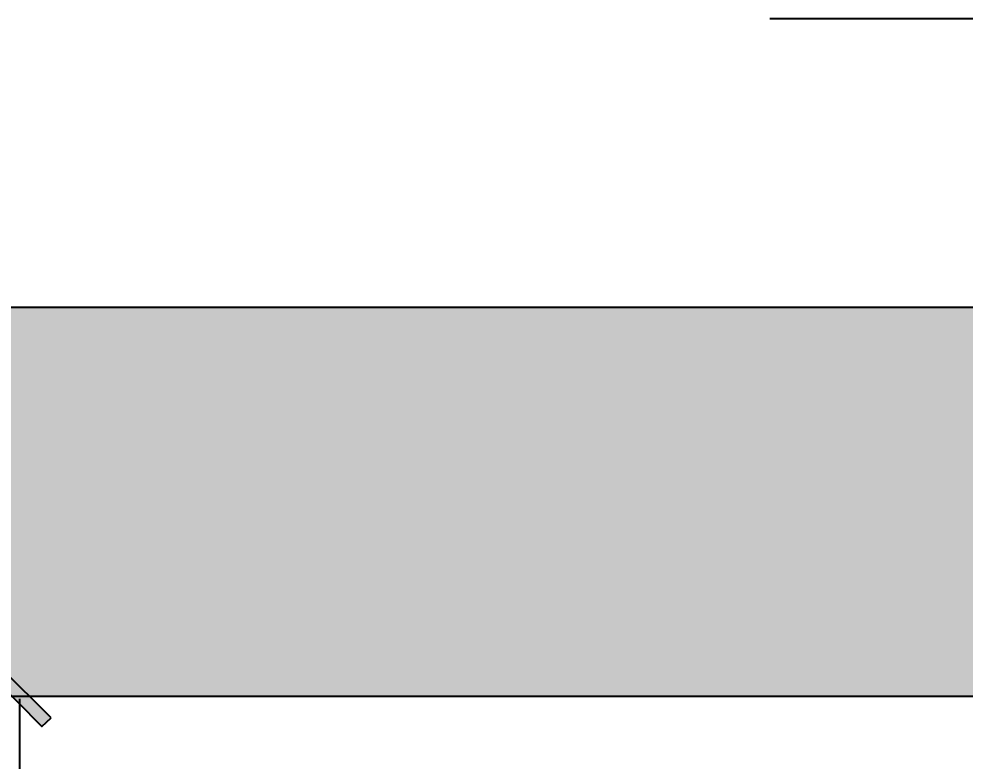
# Model space of a CAD drawing. Extents: x -74236 to 286982, y -14633 to 132816.
# Drawn here: x 118560 to 119144, y 114884 to 115342 of the extents above; entities that cross this region are included whole.
import ezdxf

# ---------------------------------------------------------------- set-up
doc = ezdxf.new("R2010")
doc.units = 0
doc.header["$LTSCALE"] = 10
doc.header["$MEASUREMENT"] = 0
doc.header["$PDSIZE"] = 5
for name, color, linetype in [('1活动家具', 4, 'Continuous'), ('8强弱电布置', 3, 'Continuous'), ('图框', 4, 'Continuous'), ('家具尺寸', 7, 'Continuous')]:
    doc.layers.add(name, color=color, linetype=linetype)
doc.styles.add('ROMANS', font='romans.shx', dxfattribs={"width": 0.7, "bigfont": 'hzdxf.shx'})
doc.styles.get("Standard").update_dxf_attribs({"font": 'gbenor.shx', "bigfont": 'gbcbig.shx'})
doc.dimstyles.new('TZ1-1', dxfattribs={"dimscale": 60, "dimtxt": 1.5, "dimasz": 1.5, "dimexe": 2, "dimexo": 1, "dimgap": 1, "dimtad": 1, "dimdec": 0, "dimrnd": 0.7, "dimzin": 0, "dimdsep": 46, "dimtxsty": 'ROMANS', "dimblk": 'ARCHTICK', "dimcen": 0, "dimdle": 2, "dimclrd": 250, "dimclre": 9, "dimclrt": 1, "dimadec": 0, "dimazin": 0, "dimtfac": 1, "dimtdec": 0, "dimtix": 1, "dimtmove": 2, "dimatfit": 3, "dimldrblk": 'DOT', "dimfxl": 1, "dimtolj": 1, "dimtzin": 0, "dimarcsym": 0})
doc.dimstyles.new('wl20', dxfattribs={"dimscale": 60, "dimtxt": 1.8, "dimasz": 0.03, "dimexe": 0, "dimexo": 0.625, "dimgap": 0.2, "dimtad": 1, "dimdec": 0, "dimrnd": 0.05, "dimdsep": 46, "dimtxsty": 'Standard', "dimblk": 'BZ', "dimcen": 0.06, "dimclrd": 127, "dimclre": 127, "dimclrt": 1, "dimadec": 0, "dimazin": 0, "dimtfac": 1, "dimtdec": 0, "dimtix": 1, "dimtmove": 2, "dimatfit": 3, "dimldrblk": 'jt', "dimfxl": 1, "dimtvp": 1, "dimtfill": 1, "dimtolj": 1, "dimtzin": 0, "dimarcsym": 0})

# ---------------------------------------------------------------- blocks, each defined once
blk = doc.blocks.new('fdgfsz')
blk.add_hatch(color=8).paths.add_polyline_path([(145772.23, 99117.64), (141642.23, 99117.64), (141642.23, 98609.11), (141882.23, 98643.29), (141882.23, 98877.64), (145772.23, 98877.64)])
at = {"color": 8}
for p, q in [((141642.23, 99117.64), (149582.23, 99117.64)), ((141882.23, 98877.64), (149342.23, 98877.64))]:
    blk.add_line(p, q, dxfattribs=at)
at = {"layer": '1活动家具', "color": 8}
blk.add_line((142640.96, 98877.64), (144440.96, 98877.64), dxfattribs=at)
blk = doc.blocks.new('_Dot')
at = {"color": 0, "linetype": 'ByBlock', "lineweight": -2}
blk.add_line((-0.5, 0), (-1, 0), dxfattribs=at)
at = {"color": 0, "linetype": 'ByBlock', "const_width": 0.5}
blk.add_lwpolyline([(-0.25, 0, 1), (0.25, 0, 1)], format="xyb", close=True, dxfattribs=at)
blk = doc.blocks.new('BZ')
at = {"layer": '图框', "linetype": 'Continuous'}
blk.add_hatch(color=2, dxfattribs=at).paths.add_polyline_path([(9.59, 6.47), (6.57, 9.41), (-10.49, -7.49), (-7.44, -10.7)])
blk.add_lwpolyline([(-7.44, -10.7), (9.59, 6.47), (6.57, 9.41), (-10.49, -7.49), (-7.44, -10.7)], dxfattribs=at)
blk = doc.blocks.new('*D562')
at = {"layer": 'Defpoints', "color": 0, "transparency": 16777216}
for p in [(118440.29, 114924.6), (118560.82, 114924.6), (118440.29, 112824.6)]:
    blk.add_point(p, dxfattribs=at)
at = {"layer": '家具尺寸', "color": 127, "lineweight": -2, "transparency": 16777216}
for p, q in [((118477.79, 114924.6), (118560.82, 114924.6)), ((118560.82, 112826.4), (118560.82, 114922.8)), ((118477.79, 112824.6), (118560.82, 112824.6))]:
    blk.add_line(p, q, dxfattribs=at)
at = {"layer": '家具尺寸', "color": 127, "lineweight": -2, "transparency": 16777216, "xscale": 1.8, "yscale": 1.8, "zscale": 1.8}
for p, rotation in [((118560.82, 114924.6), 90), ((118560.82, 112824.6), 270)]:
    blk.add_blockref('BZ', p, dxfattribs=dict(at, rotation=rotation))
at = {"layer": '家具尺寸', "color": 1, "transparency": 16777216, "insert": (118443.82, 113874.6), "char_height": 210, "attachment_point": 5, "rotation": 90, "bg_fill": 3, "box_fill_scale": 1.25, "bg_fill_color": 256, "bg_fill_true_color": 13158600, "bg_fill_transparency": 0}
blk.add_mtext('\\A1;2100', dxfattribs=at)
blk = doc.blocks.new('jt')
at = {"layer": '图框', "linetype": 'Continuous'}
blk.add_hatch(color=2, dxfattribs=at).paths.add_polyline_path([(-22, 17.67), (-16.75, 22.22), (0, 0), (-16.7, -22.03), (-22.01, -17.6), (-5.68, -0.01)])
blk.add_lwpolyline([(-22, 17.67), (-16.75, 22.22), (0, 0), (-16.7, -22.03), (-22.01, -17.6), (-5.68, -0.01), (-22, 17.67)], dxfattribs=at)

msp = doc.modelspace()

# ---------------------------------------------------------------- block references
at = {"color": 253}
msp.add_blockref('fdgfsz', (-24417.19, 16046.96), dxfattribs=at)

# ---------------------------------------------------------------- leaders
at = {"layer": '8强弱电布置'}
msp.add_leader([(120447.39, 114923.08), (120054.76, 115342.42), (119023.33, 115342.42)], dimstyle='TZ1-1', override={"dimasz": 1, "dimtad": 0, "dimfxl": 300, "dimfxlon": 1}, dxfattribs=at)

# ---------------------------------------------------------------- next in the draw order: dimensions: what is measured, and where the dimension line sits
at = {"layer": '家具尺寸', "color": 6}
dim = msp.add_linear_dim(base=(118560.82, 114924.6), p1=(118440.29, 112824.6), p2=(118440.29, 114924.6), angle=90, dimstyle='wl20', override={"dimtxt": 3.5, "dimfxl": 300, "dimfxlon": 1, "dimarcsym": 1}, dxfattribs=at)
dim.commit()
dim.dimension.update_dxf_attribs({"geometry": '*D562', "text_midpoint": (118443.82, 113874.6)})

doc.saveas('drawing.dxf')
